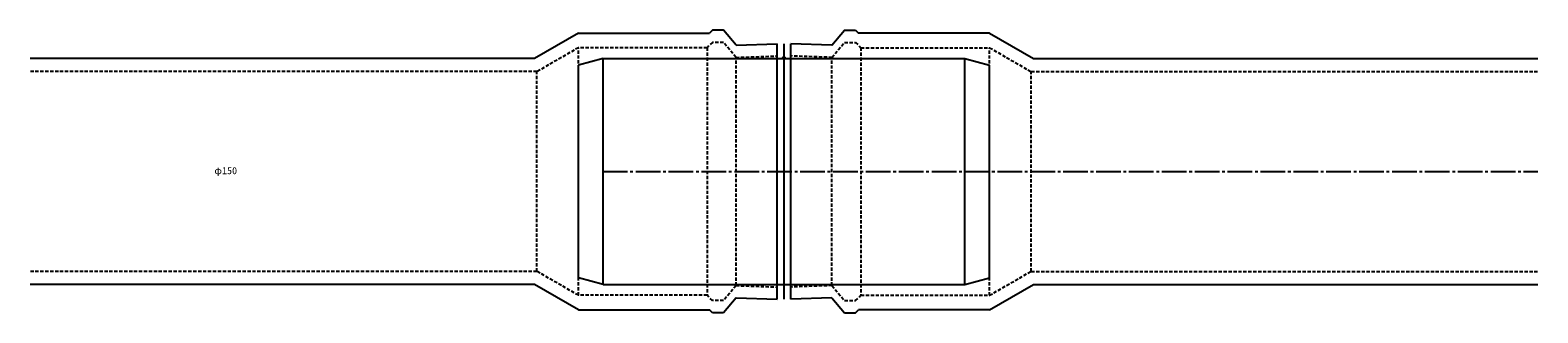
# Model space of a CAD drawing. Units: millimetres on the paper, with parts at other scales. Extents: x -140 to 4236, y -1707 to 1458.
# Drawn here: x 3686 to 4236, y 445 to 548 of the extents above; entities that cross this region are included whole.
import ezdxf
from ezdxf.enums import TextEntityAlignment as Align

# ---------------------------------------------------------------- set-up
doc = ezdxf.new("R2010")
doc.units = ezdxf.units.MM
doc.linetypes.add('CHAIN2', pattern=[12, 9, -1, 1, -1])
doc.linetypes.add('DASHED1', pattern=[1.8, 1.2, -0.6])
doc.layers.add('1-1', color=3, linetype='Continuous')
doc.layers.add('1-2', color=4, linetype='DASHED1')
doc.styles.add('ＭＳ ゴシック', font='')
doc.styles.get('ＭＳ ゴシック').set_extended_font_data('MS Gothic')

msp = doc.modelspace()

# ---------------------------------------------------------------- linework, layer by layer
at = {"layer": '1-1', "color": 4}
for p, q in [((3894.922, 537.877), (3885.922, 535.466)), ((3885.922, 457.789), (3885.922, 535.466)), ((3894.922, 455.377), (3894.922, 537.877)), ((3894.922, 537.877), (4026.922, 537.877)), ((4026.922, 537.877), (4035.922, 535.466)), ((4026.922, 455.377), (4026.922, 537.877)), ((4035.922, 457.789), (4035.922, 535.466)), ((3894.922, 455.377), (3885.922, 457.789)), ((4026.922, 455.377), (4035.922, 457.789)), ((3894.922, 455.377), (4026.922, 455.377))]:
    msp.add_line(p, q, dxfattribs=at)
at = {"layer": '1-1'}
for p, q in [((3960.356, 537.896), (3960.903, 538.443)), ((3961.487, 537.877), (3960.356, 537.877)), ((3960.365, 537.975), (3960.824, 538.434)), ((3960.391, 538.072), (3960.727, 538.409)), ((3960.409, 537.877), (3960.972, 538.441)), ((3960.479, 537.877), (3961.033, 538.432)), ((3960.485, 538.237), (3960.562, 538.314)), ((3960.55, 537.877), (3961.09, 538.417)), ((3960.621, 537.877), (3961.142, 538.398)), ((3960.691, 537.877), (3961.189, 538.376)), ((3960.762, 537.877), (3961.234, 538.349)), ((3960.833, 537.877), (3961.275, 538.319)), ((3960.903, 537.877), (3961.312, 538.286)), ((3960.974, 537.877), (3961.347, 538.25)), ((3961.045, 537.877), (3961.378, 538.211)), ((3961.116, 537.877), (3961.406, 538.168)), ((3961.186, 537.877), (3961.431, 538.122)), ((3961.257, 537.877), (3961.452, 538.073)), ((3961.328, 537.877), (3961.469, 538.019)), ((3961.398, 537.877), (3961.481, 537.96)), ((3961.469, 537.877), (3961.487, 537.895))]:
    msp.add_line(p, q, dxfattribs=at)
msp.add_arc((3960.922, 537.877), 0.566, 0, 180, dxfattribs=at)
at = {"layer": '1-2', "linetype": 'Continuous'}
for p, q in [((3885.922, 547.127), (3869.9, 537.877)), ((3885.922, 547.127), (3933.707, 547.127)), ((3934.807, 548.227), (3933.707, 547.127)), ((3987.037, 548.227), (3988.137, 547.127)), ((4035.922, 547.127), (3988.137, 547.127)), ((4035.922, 547.127), (4051.943, 537.877)), ((3943.422, 542.718), (3958.422, 543.242)), ((3958.422, 450.013), (3958.422, 543.242)), ((3978.422, 542.718), (3963.422, 543.242)), ((3963.422, 450.013), (3963.422, 543.242)), ((3869.852, 537.877), (3685.829, 537.877)), ((4051.991, 537.877), (4236.014, 537.877)), ((3869.852, 455.377), (3685.829, 455.377)), ((3885.922, 446.127), (3869.9, 455.377)), ((4035.922, 446.127), (4051.943, 455.377)), ((4051.991, 455.377), (4236.014, 455.377)), ((3885.922, 446.127), (3933.707, 446.127)), ((3934.807, 445.027), (3933.707, 446.127)), ((3943.422, 450.537), (3938.799, 445.027)), ((3943.422, 450.537), (3958.422, 450.013)), ((3978.422, 450.537), (3963.422, 450.013)), ((3978.422, 450.537), (3983.044, 445.027)), ((3987.037, 445.027), (3988.137, 446.127)), ((4035.922, 446.127), (3988.137, 446.127)), ((3938.799, 445.027), (3934.807, 445.027)), ((3983.044, 445.027), (3987.037, 445.027))]:
    msp.add_line(p, q, dxfattribs=at)
at = {"layer": '1-2', "color": 3}
for p, q in [((3885.922, 541.827), (3870.766, 533.077)), ((3932.857, 541.827), (3885.922, 541.827)), ((3885.922, 451.427), (3885.922, 541.827)), ((3934.807, 543.777), (3932.857, 541.827)), ((3932.857, 541.827), (3932.857, 451.427)), ((3938.807, 543.777), (3934.807, 543.777)), ((3943.422, 538.277), (3938.799, 543.787)), ((3978.422, 538.277), (3983.044, 543.787)), ((3983.037, 543.777), (3987.037, 543.777)), ((3987.037, 543.777), (3988.987, 541.827)), ((3988.987, 541.827), (4035.922, 541.827)), ((3988.987, 541.827), (3988.987, 451.427)), ((4035.922, 541.827), (4051.077, 533.077)), ((4035.922, 451.427), (4035.922, 541.827)), ((3943.422, 538.277), (3958.422, 538.801)), ((3943.422, 454.977), (3943.422, 538.277)), ((3978.422, 538.277), (3963.422, 538.801)), ((3978.422, 454.977), (3978.422, 538.277)), ((3870.718, 533.077), (3685.829, 533.077)), ((3870.766, 460.177), (3870.766, 533.077)), ((4051.077, 460.177), (4051.077, 533.077)), ((4051.125, 533.077), (4236.014, 533.077)), ((3870.718, 460.177), (3685.829, 460.177)), ((3885.922, 451.427), (3870.766, 460.177)), ((4035.922, 451.427), (4051.077, 460.177)), ((4051.125, 460.177), (4236.014, 460.177)), ((3932.857, 451.427), (3885.922, 451.427)), ((3934.807, 449.477), (3932.857, 451.427)), ((3943.422, 454.977), (3938.799, 449.468)), ((3943.422, 454.977), (3958.422, 454.454)), ((3978.422, 454.977), (3963.422, 454.454)), ((3978.422, 454.977), (3983.044, 449.468)), ((3987.037, 449.477), (3988.987, 451.427)), ((3988.987, 451.427), (4035.922, 451.427)), ((3938.807, 449.477), (3934.807, 449.477)), ((3983.037, 449.477), (3987.037, 449.477))]:
    msp.add_line(p, q, dxfattribs=at)
at = {"layer": '1-2', "color": 7, "linetype": 'Continuous'}
msp.add_line((3960.922, 450.013), (3960.922, 543.242), dxfattribs=at)
at = {"layer": '1-2', "color": 7, "linetype": 'CHAIN2'}
msp.add_line((3894.815, 496.627), (4236.014, 496.627), dxfattribs=at)
at = {"layer": '1-2', "linetype": 'Continuous'}
for points in [[(3943.422, 542.718), (3938.799, 548.227), (3934.807, 548.227)], [(3978.422, 542.718), (3983.044, 548.227), (3987.037, 548.227)]]:
    msp.add_lwpolyline(points, dxfattribs=at)

# ---------------------------------------------------------------- texts
at = {"layer": '1-2', "color": 7, "style": 'ＭＳ ゴシック', "width": 1.05}
msp.add_text('φ150', height=2.566, dxfattribs=at).set_placement((3753.057, 494.877), align=Align.BOTTOM_LEFT)

doc.saveas('drawing.dxf')
